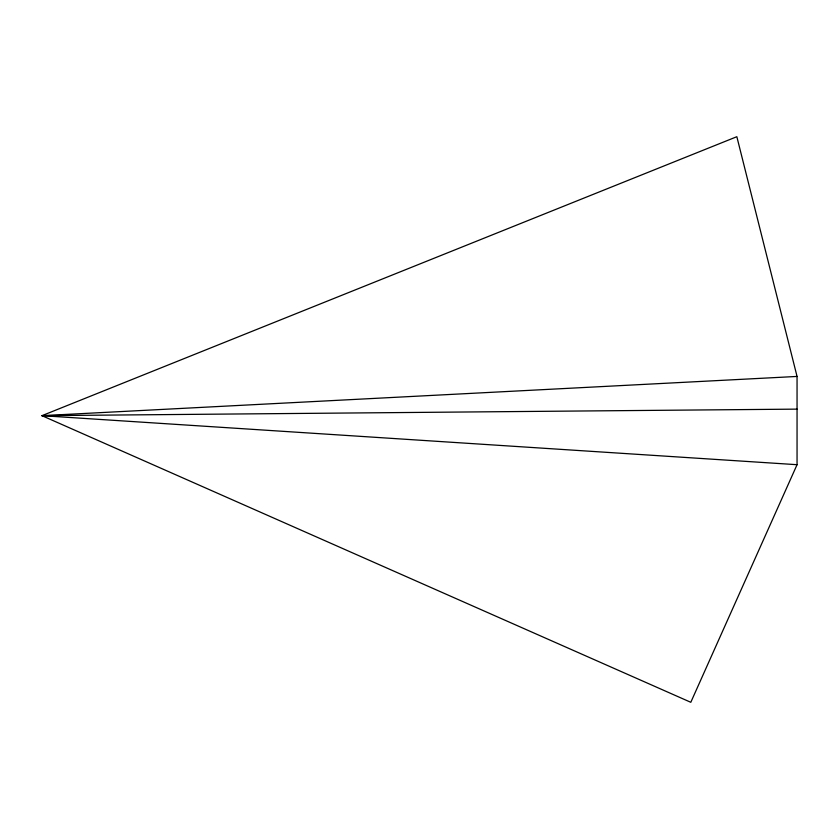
<?xml version="1.0" encoding="UTF-8"?>
<svg xmlns="http://www.w3.org/2000/svg" width="839" height="839" viewBox="0 0 839 839"><rect width="100%" height="100%" fill="white"/><g stroke="black" fill="none" stroke-linecap="round" stroke-linejoin="round"><path stroke-width="1.26" d="M797.05 464.701L690.801 702.295L41.95 415.672L736.841 136.705L797.05 376.438L797.05 464.701L41.95 415.672L797.05 376.438M41.95 415.672L797.05 409.128"/></g></svg>
